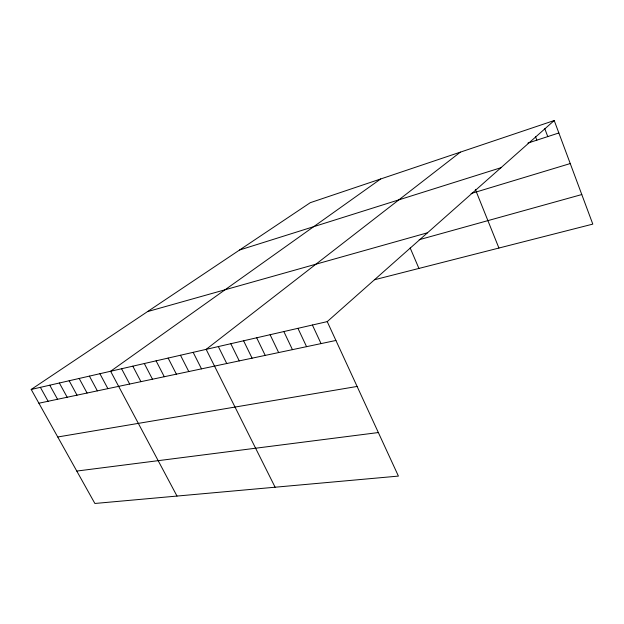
<?xml version="1.0" encoding="UTF-8"?>
<svg xmlns="http://www.w3.org/2000/svg" width="624" height="624" viewBox="0 0 624 624"><rect width="100%" height="100%" fill="white"/><g stroke="black" fill="none" stroke-linecap="round" stroke-linejoin="round"><path stroke-width="0.94" d="M327.233 321.617L398.416 476.096L94.879 503.474L31.2 389.454L327.233 321.617L554.221 120.526L592.8 224.11L374.525 279.747M460.372 152.131L206.154 349.362L275.114 487.219M380.702 178.963L110.612 371.257L177.005 496.072M31.2 389.454L310.284 202.683L554.221 120.526M527.888 143.083L558.854 132.967M239.577 250.006L500.963 167.708M471.097 193.526L570.25 163.558M147.545 311.594L427.502 232.783M419.188 239.717L581.786 194.548M38.891 403.221L335.915 340.462M57.743 436.987L357.107 386.451M76.775 471.065L378.347 432.549M40.388 387.348L48.118 401.271M49.772 385.203L57.548 399.282M59.358 383.003L67.181 397.246M69.163 380.757L77.017 395.164M79.178 378.464L87.079 393.034M89.419 376.116L97.367 390.866M99.895 373.714L107.89 388.643M121.586 368.745L129.667 384.041M132.811 366.171L140.93 381.662M144.308 363.535L152.474 379.22M156.078 360.836L164.284 376.724M168.137 358.075L176.389 374.166M180.492 355.243L188.791 371.545M193.159 352.342L201.497 368.862M218.338 346.57L226.754 363.527M230.818 343.715L239.265 360.883M243.594 340.782L252.08 358.176M256.69 337.787L265.208 355.399M270.098 334.714L278.655 352.56M283.85 331.562L292.438 349.643M297.944 328.333L306.563 346.663M312.398 325.018L321.056 343.598M410.186 247.978L418.922 268.429M475.34 189.376L498.919 248.04M535.517 136.672L536.843 140.158M544.783 128.669L547.763 136.594"/></g></svg>
